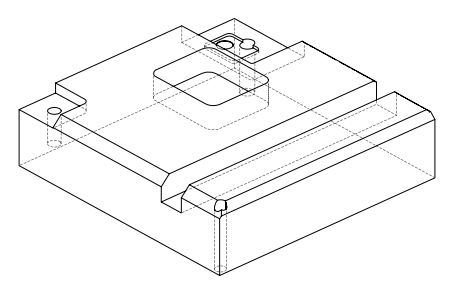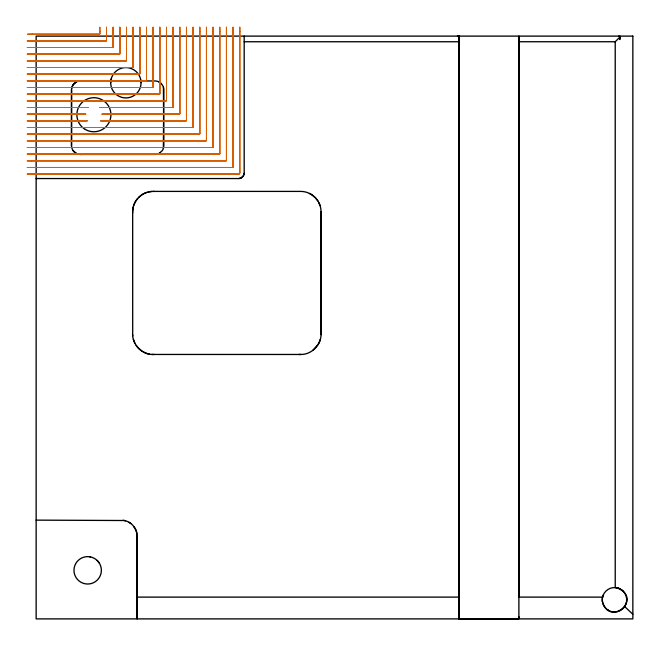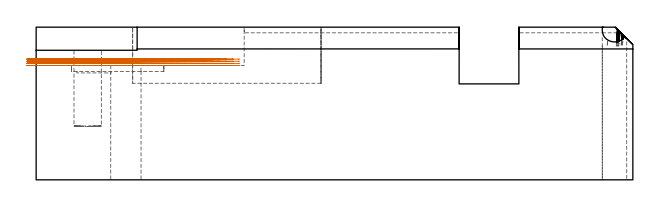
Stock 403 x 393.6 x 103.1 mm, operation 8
(PLAN: 19 operations, 12 tool changes, 192.2 min)
(1 INDEXABLE_INSERT_DRILL_BLIND_HOLE_FROM_SOLID | STEP1POCKET | NXT0302_008 | 0.22 min | 17949 mm3)
(2 INDEXABLE_INSERT_DRILL_BLIND_HOLE_FROM_SOLID_1 | STEP1POCKET_1 | UGT0302_002 | 0.02 min | 12823 mm3)
(3 AREA_MILL | FG_CHAMFER_SURFACE | UGT0205_001 | 10.64 min | 25046 mm3)
(4 AREA_MILL_1 | FG_CHAMFER_SURFACE_1 | UGT0205_001 | 2.48 min | 1088 mm3)
(5 AREA_MILL_2 | FG_CHAMFER_SURFACE_2 | UGT0205_001 | 15.37 min | 27858 mm3)
(6 AREA_MILL_3 | FG_CHAMFER_SURFACE_3 | UGT0205_001 | 3.45 min | 8341 mm3)
(7 AREA_MILL_4 | FG_CHAMFER_SURFACE_4 | UGT0205_001 | 1.23 min | 500 mm3)
(8 MILL_CORNER_NOTCH_RECTANGULAR | CORNER_NOTCH_RECTANGULAR | NXT0201_008 | Follow Part, ap 1.5, ae 75% | 128.18 min | 339236 mm3)
(9 MILL_CORNER_NOTCH_RECTANGULAR_1 | CORNER_NOTCH_RECTANGULAR_1 | UGT0201_094 | Follow Part, ap 5, ae 75% | 3.65 min | 65601 mm3)
(10 MILL_RECTANGULAR_POCKET | POCKET_RECTANGULAR_STRAIGHT | UGT0201_094 | Follow Part, ap 5, ae 75% | 15.36 min | 524648 mm3)
(11 MILL_RECTANGULAR_POCKET_1 | POCKET_RECTANGULAR_STRAIGHT_1 | NXT0201_013 | Follow Part, ap 2.5, ae 75% | 1.78 min | 10627 mm3)
(12 MILL_RECTANGULAR_SLOT | SLOT_RECTANGULAR | UGT0201_019 | Follow Part, ap 10, ae 75% | 8.1 min | 605996 mm3)
(13 SPOT_DRILL | STEP1HOLE | NXT0321_9005460120000 | 0.03 min | 105 mm3)
(14 SPOT_DRILL_1 | STEP1HOLE_1 | NXT0321_9005460120000 | 0.05 min | 64 mm3)
(15 DRILL_BLIND_HOLE_INTO_CENTER | STEP1HOLE | NXT0301_038 | 0.05 min | 231 mm3)
(16 GUN_DRILL_THROUGH_HOLE | STEP1HOLE | UGT0307_002 | 0.5 min | 2656 mm3)
(17 SPADE_DRILL_TO_ENLARGE_THROUGH_HOLE | STEP1HOLE | UGT0306_007 | 0.44 min | 18371 mm3)
(18 DRILL_THROUGH_HOLE_INTO_CENTER | STEP1HOLE_1 | NXT0301_065 | 0.34 min | 5064 mm3)
(19 DRILL_TO_ENLARGE_THROUGH_HOLE | STEP1HOLE_1 | UGT0301_050 | 0.35 min | 19386 mm3)
(TOOL NXT0302_008 | Index. Insert Drill 18.5mm [880-D1850L25-05] | D18.5 PA176 FL93 Z2)
(TOOL UGT0302_002 | Indexable Insert Drill 23mm | D23 PA180 FL50 Z2)
(TOOL UGT0205_001 | Chamfer Mill 20 x 3 x 45 deg. | D20 FL50 Z2)
(TOOL NXT0201_008 | ENDMILL 6mm [2P460-0600-NA 1630] | D6 FL26 Z6)
(TOOL UGT0201_094 | End mill 20 mm | D20 FL38 Z4)
(TOOL NXT0201_013 | ENDMILL 10mm | D10 FL30 Z4)
(TOOL UGT0201_019 | End mill 40 mm | D40 FL63 Z6)
(TOOL NXT0321_9005460120000 | NC Spot Drill, 142deg, 12mm, Carbide, Uncoated | D12 PA142 FL30 Z2)
(TOOL NXT0301_038 | Carbide Drill 6.7mm [860.1-0670-034A1-MM 2214] | D6.7 PA140 FL53 Z2)
(TOOL UGT0307_002 | Gun Drill 6 mm | D6 PA130 FL24 Z1)
(TOOL UGT0306_007 | Spade Drill 16.5mm | D16.5 PA132 FL10 Z2)
(TOOL NXT0301_065 | Carbide Drill 9.4mm [860.1-0940-075A1-MM 2214] | D9.4 PA140 FL98 Z2)
(TOOL UGT0301_050 | Twist Drill 20.5 mm | D20.5 PA118 FL145 Z2)
(OP 8 MILL_CORNER_NOTCH_RECTANGULAR, part 2 of 2)
G0 Z113.1
X-6. Y390.4
Z81.517
G1 X-3.
X47.206 F500.
G3 X47.5 Y390.694 R0.3
G1 Y396.6
Y399.6 F250.
G0 Z113.1
X-6. Y385.9
Z81.517
G1 X-3.
X51.706 F500.
G3 X52. Y386.194 R0.3
G1 Y396.6
Y399.6 F250.
G0 Z113.1
X-6. Y381.4
Z81.517
G1 X-3.
X56.206 F500.
G3 X56.5 Y381.694 R0.3
G1 Y396.6
Y399.6 F250.
G0 Z113.1
X-6. Y376.9
Z81.517
G1 X-3.
X60.706 F500.
G3 X61. Y377.194 R0.3
G1 Y396.6
Y399.6 F250.
G0 Z113.1
X-6. Y372.4
Z81.517
G1 X-3.
X65.205 F500.
G3 X65.5 Y372.695 R0.3
G1 Y396.6
Y399.6 F250.
G0 Z113.1
X-6. Y367.9
Z81.517
G1 X-3.
X69.705 F500.
G3 X70. Y368.195 R0.3
G1 Y396.6
Y399.6 F250.
G0 Z113.1
X-6. Y363.4
Z81.517
G1 X-3.
X74.205 F500.
G3 X74.5 Y363.695 R0.3
G1 Y396.6
Y399.6 F250.
G0 Z113.1
X-6. Y358.9
Z81.517
G1 X-3.
X78.705 F500.
G3 X79. Y359.195 R0.3
G1 Y396.6
Y399.6 F250.
G0 Z113.1
X-6. Y354.4
Z81.517
G1 X-3.
X83.205 F500.
G3 X83.5 Y354.695 R0.3
G1 Y396.6
Y399.6 F250.
G0 Z113.1
X-6. Y349.9
Z81.517
G1 X-3.
X87.704 F500.
G3 X88. Y350.196 R0.3
G1 Y396.6
Y399.6 F250.
G0 Z113.1
X-6. Y345.4
Z81.517
G1 X-3.
X32.059 F500.
X35.059 F250.
G0 Z113.1
X-6. Y340.9
Z81.517
G1 X-3.
X30.513 F500.
X33.513 F250.
G0 Z113.1
X-6. Y336.4
Z81.517
G1 X-3.
X31.566 F500.
X34.566 F250.
G0 Z113.1
X42.944 Y345.4
Z81.517
G1 X45.944
X92.204 F500.
G3 X92.5 Y345.696 R0.3
G1 Y396.6
Y399.6 F250.
G0 Z113.1
X44.488 Y340.9
Z81.517
G1 X47.488
X96.704 F500.
G3 X97. Y341.196 R0.3
G1 Y396.6
Y399.6 F250.
G0 Z113.1
X43.442 Y336.4
Z81.517
G1 X46.442
X101.204 F500.
G3 X101.5 Y336.696 R0.3
G1 Y396.6
Y399.6 F250.
G0 Z113.1
X-6. Y331.9
Z81.517
G1 X-3.
X105.704 F500.
G3 X106. Y332.196 R0.3
G1 Y396.6
Y399.6 F250.
G0 Z113.1
X-6. Y327.4
Z81.517
G1 X-3.
X110.203 F500.
G3 X110.5 Y327.697 R0.3
G1 Y396.6
Y399.6 F250.
G0 Z113.1
X-6. Y322.9
Z81.517
G1 X-3.
X114.703 F500.
G3 X115. Y323.197 R0.3
G1 Y396.6
Y399.6 F250.
G0 Z113.1
X-6. Y318.4
Z81.517
G1 X-3.
X119.203 F500.
G3 X119.5 Y318.697 R0.3
G1 Y396.6
Y399.6 F250.
G0 Z113.1
X-6. Y313.9
Z81.517
G1 X-3.
X123.703 F500.
G3 X124. Y314.197 R0.3
G1 Y396.6
Y399.6 F250.
G0 Z113.1
X-6. Y309.4
Z81.517
G1 X-3.
X128.203 F500.
G3 X128.5 Y309.697 R0.3
G1 Y396.6
Y399.6 F250.
G0 Z113.1
X-6. Y304.9
Z81.517
G1 X-3.
X132.703 F500.
G3 X133. Y305.197 R0.3
G1 Y396.6
Y399.6 F250.
G0 Z113.1
X-6. Y300.4
Z81.517
G1 X-3.
X136.7 F500.
G3 X137.5 Y301.2 R0.8
G1 Y396.6
Y399.6 F250.
G0 Z113.1
X-5.704 Y394.9
Z80.078
G1 X-2.704
X42.706 F500.
G3 X43. Y395.194 R0.3
G1 Y396.6
Y399.6 F250.
G0 Z113.1
X-6. Y390.4
Z80.078
G1 X-3.
X47.206 F500.
G3 X47.5 Y390.694 R0.3
G1 Y396.6
Y399.6 F250.
G0 Z113.1
X-6. Y385.9
Z80.078
G1 X-3.
X51.706 F500.
G3 X52. Y386.194 R0.3
G1 Y396.6
Y399.6 F250.
G0 Z113.1
X-6. Y381.4
Z80.078
G1 X-3.
X56.206 F500.
G3 X56.5 Y381.694 R0.3
G1 Y396.6
Y399.6 F250.
G0 Z113.1
X-6. Y376.9
Z80.078
G1 X-3.
X60.706 F500.
G3 X61. Y377.194 R0.3
G1 Y396.6
Y399.6 F250.
G0 Z113.1
X-6. Y372.4
Z80.078
G1 X-3.
X65.205 F500.
G3 X65.5 Y372.695 R0.3
G1 Y396.6
Y399.6 F250.
G0 Z113.1
X-6. Y367.9
Z80.078
G1 X-3.
X69.705 F500.
G3 X70. Y368.195 R0.3
G1 Y396.6
Y399.6 F250.
G0 Z113.1
X-6. Y363.4
Z80.078
G1 X-3.
X74.205 F500.
G3 X74.5 Y363.695 R0.3
G1 Y396.6
Y399.6 F250.
G0 Z113.1
X-6. Y358.9
Z80.078
G1 X-3.
X78.705 F500.
G3 X79. Y359.195 R0.3
G1 Y396.6
Y399.6 F250.
G0 Z113.1
X-6. Y354.4
Z80.078
G1 X-3.
X83.205 F500.
G3 X83.5 Y354.695 R0.3
G1 Y396.6
Y399.6 F250.
G0 Z113.1
X-6. Y349.9
Z80.078
G1 X-3.
X87.704 F500.
G3 X88. Y350.196 R0.3
G1 Y396.6
Y399.6 F250.
G0 Z113.1
X-6. Y345.4
Z80.078
G1 X-3.
X32.059 F500.
X35.059 F250.
G0 Z113.1
X-6. Y340.9
Z80.078
G1 X-3.
X30.513 F500.
X33.513 F250.
G0 Z113.1
X-6. Y336.4
Z80.078
G1 X-3.
X31.566 F500.
X34.566 F250.
G0 Z113.1
X42.944 Y345.4
Z80.078
G1 X45.944
X92.204 F500.
G3 X92.5 Y345.696 R0.3
G1 Y396.6
Y399.6 F250.
G0 Z113.1
X44.488 Y340.9
Z80.078
G1 X47.488
X96.704 F500.
G3 X97. Y341.196 R0.3
G1 Y396.6
Y399.6 F250.
G0 Z113.1
X43.442 Y336.4
Z80.078
G1 X46.442
X101.204 F500.
G3 X101.5 Y336.696 R0.3
G1 Y396.6
Y399.6 F250.
G0 Z113.1
X-6. Y331.9
Z80.078
G1 X-3.
X105.704 F500.
G3 X106. Y332.196 R0.3
G1 Y396.6
Y399.6 F250.
G0 Z113.1
X-6. Y327.4
Z80.078
G1 X-3.
X110.203 F500.
G3 X110.5 Y327.697 R0.3
G1 Y396.6
Y399.6 F250.
G0 Z113.1
X-6. Y322.9
Z80.078
G1 X-3.
X114.703 F500.
G3 X115. Y323.197 R0.3
G1 Y396.6
Y399.6 F250.
G0 Z113.1
X-6. Y318.4
Z80.078
G1 X-3.
X119.203 F500.
G3 X119.5 Y318.697 R0.3
G1 Y396.6
Y399.6 F250.
G0 Z113.1
X-6. Y313.9
Z80.078
G1 X-3.
X123.703 F500.
G3 X124. Y314.197 R0.3
G1 Y396.6
Y399.6 F250.
G0 Z113.1
X-6. Y309.4
Z80.078
G1 X-3.
X128.203 F500.
G3 X128.5 Y309.697 R0.3
G1 Y396.6
Y399.6 F250.
G0 Z113.1
X-6. Y304.9
Z80.078
G1 X-3.
X132.703 F500.
G3 X133. Y305.197 R0.3
G1 Y396.6
Y399.6 F250.
G0 Z113.1
X-6. Y300.4
Z80.078
G1 X-3.
X136.7 F500.
G3 X137.5 Y301.2 R0.8
G1 Y396.6
Y399.6 F250.
G0 Z113.1
X-5.704 Y394.9
Z78.639
G1 X-2.704
X42.706 F500.
G3 X43. Y395.194 R0.3
G1 Y396.6
Y399.6 F250.
G0 Z113.1
X-6. Y390.4
Z78.639
G1 X-3.
X47.206 F500.
G3 X47.5 Y390.694 R0.3
G1 Y396.6
Y399.6 F250.
G0 Z113.1
X-6. Y385.9
Z78.639
G1 X-3.
X51.706 F500.
G3 X52. Y386.194 R0.3
G1 Y396.6
Y399.6 F250.
G0 Z113.1
X-6. Y381.4
Z78.639
G1 X-3.
X56.206 F500.
G3 X56.5 Y381.694 R0.3
G1 Y396.6
Y399.6 F250.
G0 Z113.1
X-6. Y376.9
Z78.639
G1 X-3.
X60.706 F500.
G3 X61. Y377.194 R0.3
G1 Y396.6
Y399.6 F250.
G0 Z113.1
X-6. Y372.4
Z78.639
G1 X-3.
X65.205 F500.
G3 X65.5 Y372.695 R0.3
G1 Y396.6
Y399.6 F250.
G0 Z113.1
X-6. Y367.9
Z78.639
G1 X-3.
X69.705 F500.
G3 X70. Y368.195 R0.3
G1 Y396.6
Y399.6 F250.
G0 Z113.1
X-6. Y363.4
Z78.639
G1 X-3.
X74.205 F500.
G3 X74.5 Y363.695 R0.3
G1 Y396.6
Y399.6 F250.
G0 Z113.1
X-6. Y358.9
Z78.639
G1 X-3.
X78.705 F500.
G3 X79. Y359.195 R0.3
G1 Y396.6
Y399.6 F250.
G0 Z113.1
X-6. Y354.4
Z78.639
G1 X-3.
X83.205 F500.
G3 X83.5 Y354.695 R0.3
G1 Y396.6
Y399.6 F250.
G0 Z113.1
X-6. Y349.9
Z78.639
G1 X-3.
X87.704 F500.
G3 X88. Y350.196 R0.3
G1 Y396.6
Y399.6 F250.
G0 Z113.1
X-6. Y345.4
Z78.639
G1 X-3.
X32.059 F500.
X35.059 F250.
G0 Z113.1
X-6. Y340.9
Z78.639
G1 X-3.
X30.513 F500.
X33.513 F250.
G0 Z113.1
X-6. Y336.4
Z78.639
G1 X-3.
X31.566 F500.
X34.566 F250.
G0 Z113.1
X42.944 Y345.4
Z78.639
G1 X45.944
X92.204 F500.
G3 X92.5 Y345.696 R0.3
G1 Y396.6
Y399.6 F250.
G0 Z113.1
X44.488 Y340.9
Z78.639
G1 X47.488
X96.704 F500.
G3 X97. Y341.196 R0.3
G1 Y396.6
Y399.6 F250.
G0 Z113.1
X43.442 Y336.4
Z78.639
G1 X46.442
X101.204 F500.
G3 X101.5 Y336.696 R0.3
G1 Y396.6
Y399.6 F250.
G0 Z113.1
X-6. Y331.9
Z78.639
G1 X-3.
X105.704 F500.
G3 X106. Y332.196 R0.3
G1 Y396.6
Y399.6 F250.
G0 Z113.1
X-6. Y327.4
Z78.639
G1 X-3.
X110.203 F500.
G3 X110.5 Y327.697 R0.3
G1 Y396.6
Y399.6 F250.
G0 Z113.1
X-6. Y322.9
Z78.639
G1 X-3.
X114.703 F500.
G3 X115. Y323.197 R0.3
G1 Y396.6
Y399.6 F250.
G0 Z113.1
X-6. Y318.4
Z78.639
G1 X-3.
X119.203 F500.
G3 X119.5 Y318.697 R0.3
G1 Y396.6
Y399.6 F250.
G0 Z113.1
X-6. Y313.9
Z78.639
G1 X-3.
X123.703 F500.
G3 X124. Y314.197 R0.3
G1 Y396.6
Y399.6 F250.
G0 Z113.1
X-6. Y309.4
Z78.639
G1 X-3.
X128.203 F500.
G3 X128.5 Y309.697 R0.3
G1 Y396.6
Y399.6 F250.
G0 Z113.1
X-6. Y304.9
Z78.639
G1 X-3.
X132.703 F500.
G3 X133. Y305.197 R0.3
G1 Y396.6
Y399.6 F250.
G0 Z113.1
X-6. Y300.4
Z78.639
G1 X-3.
X136.7 F500.
G3 X137.5 Y301.2 R0.8
G1 Y396.6
Y399.6 F250.
G0 Z113.1
X-5.704 Y394.9
Z77.2
G1 X-2.704
X42.706 F500.
G3 X43. Y395.194 R0.3
G1 Y396.6
Y399.6 F250.
G0 Z113.1
X-6. Y390.4
Z77.2
G1 X-3.
X47.206 F500.
G3 X47.5 Y390.694 R0.3
G1 Y396.6
Y399.6 F250.
G0 Z113.1
X-6. Y385.9
Z77.2
G1 X-3.
X51.706 F500.
G3 X52. Y386.194 R0.3
G1 Y396.6
Y399.6 F250.
G0 Z113.1
X-6. Y381.4
Z77.2
G1 X-3.
X56.206 F500.
G3 X56.5 Y381.694 R0.3
G1 Y396.6
Y399.6 F250.
G0 Z113.1
X-6. Y376.9
Z77.2
G1 X-3.
X60.706 F500.
G3 X61. Y377.194 R0.3
G1 Y396.6
Y399.6 F250.
G0 Z113.1
X-6. Y372.4
Z77.2
G1 X-3.
X65.205 F500.
G3 X65.5 Y372.695 R0.3
G1 Y396.6
Y399.6 F250.
G0 Z113.1
X-6. Y367.9
Z77.2
G1 X-3.
X69.705 F500.
G3 X70. Y368.195 R0.3
G1 Y396.6
Y399.6 F250.
G0 Z113.1
X-6. Y363.4
Z77.2
G1 X-3.
X74.205 F500.
G3 X74.5 Y363.695 R0.3
G1 Y396.6
Y399.6 F250.
G0 Z113.1
X-6. Y358.9
Z77.2
G1 X-3.
X78.705 F500.
G3 X79. Y359.195 R0.3
G1 Y396.6
Y399.6 F250.
G0 Z113.1
X-6. Y354.4
Z77.2
G1 X-3.
X83.205 F500.
G3 X83.5 Y354.695 R0.3
G1 Y396.6
Y399.6 F250.
G0 Z113.1
X-6. Y349.9
Z77.2
G1 X-3.
X87.704 F500.
G3 X88. Y350.196 R0.3
G1 Y396.6
Y399.6 F250.
G0 Z113.1
X-6. Y345.4
Z77.2
G1 X-3.
X32.059 F500.
X35.059 F250.
G0 Z113.1
X-6. Y340.9
Z77.2
G1 X-3.
X30.513 F500.
X33.513 F250.
G0 Z113.1
X-6. Y336.4
Z77.2
G1 X-3.
X31.566 F500.
X34.566 F250.
G0 Z113.1
X42.943 Y345.4
Z77.2
G1 X45.943
X92.204 F500.
G3 X92.5 Y345.696 R0.3
G1 Y396.6
Y399.6 F250.
G0 Z113.1
X44.488 Y340.9
Z77.2
G1 X47.488
X96.704 F500.
G3 X97. Y341.196 R0.3
G1 Y396.6
Y399.6 F250.
G0 Z113.1
X43.442 Y336.4
Z77.2
G1 X46.442
X101.204 F500.
G3 X101.5 Y336.696 R0.3
G1 Y396.6
Y399.6 F250.
G0 Z113.1
X-6. Y331.9
Z77.2
G1 X-3.
X105.704 F500.
G3 X106. Y332.196 R0.3
G1 Y396.6
Y399.6 F250.
G0 Z113.1
X-6. Y327.4
Z77.2
G1 X-3.
X110.203 F500.
G3 X110.5 Y327.697 R0.3
G1 Y396.6
Y399.6 F250.
G0 Z113.1
X-6. Y322.9
Z77.2
G1 X-3.
X114.703 F500.
G3 X115. Y323.197 R0.3
G1 Y396.6
Y399.6 F250.
G0 Z113.1
X-6. Y318.4
Z77.2
G1 X-3.
X119.203 F500.
G3 X119.5 Y318.697 R0.3
G1 Y396.6
Y399.6 F250.
G0 Z113.1
X-6. Y313.9
Z77.2
G1 X-3.
X123.703 F500.
G3 X124. Y314.197 R0.3
G1 Y396.6
Y399.6 F250.
G0 Z113.1
X-6. Y309.4
Z77.2
G1 X-3.
X128.203 F500.
G3 X128.5 Y309.697 R0.3
G1 Y396.6
Y399.6 F250.
G0 Z113.1
X-6. Y304.9
Z77.2
G1 X-3.
X132.703 F500.
G3 X133. Y305.197 R0.3
G1 Y396.6
Y399.6 F250.
G0 Z113.1
X-6. Y300.4
Z77.2
G1 X-3.
X136.7 F500.
G3 X137.5 Y301.2 R0.8
G1 Y396.6
Y399.6 F250.
G0 Z113.1
M5
M2
